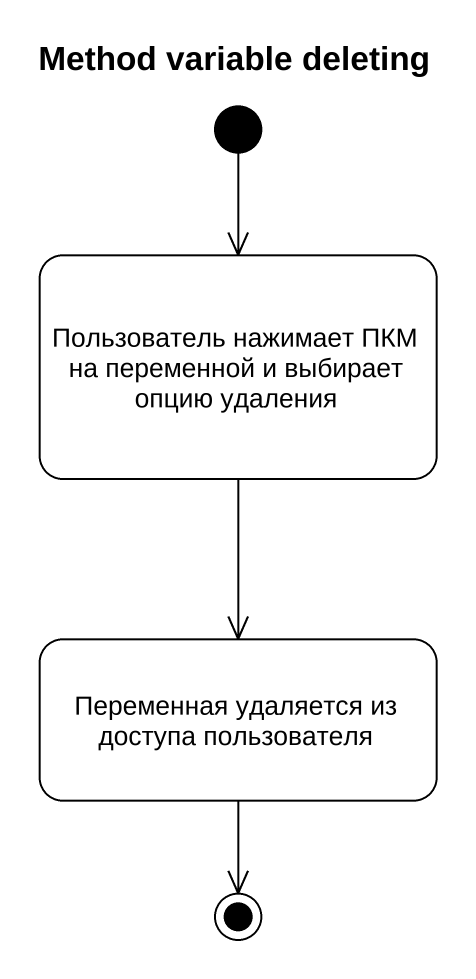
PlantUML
@startuml
title Method variable deleting
hide empty description
state "Пользователь нажимает ПКМ на переменной и выбирает опцию удаления" as Пользователь_нажимает_ПКМ
state "Переменная удаляется из доступа пользователя" as Переменная_удаляется_из
[*] --> Пользователь_нажимает_ПКМ
Пользователь_нажимает_ПКМ --> Переменная_удаляется_из
Переменная_удаляется_из --> [*]
@enduml
